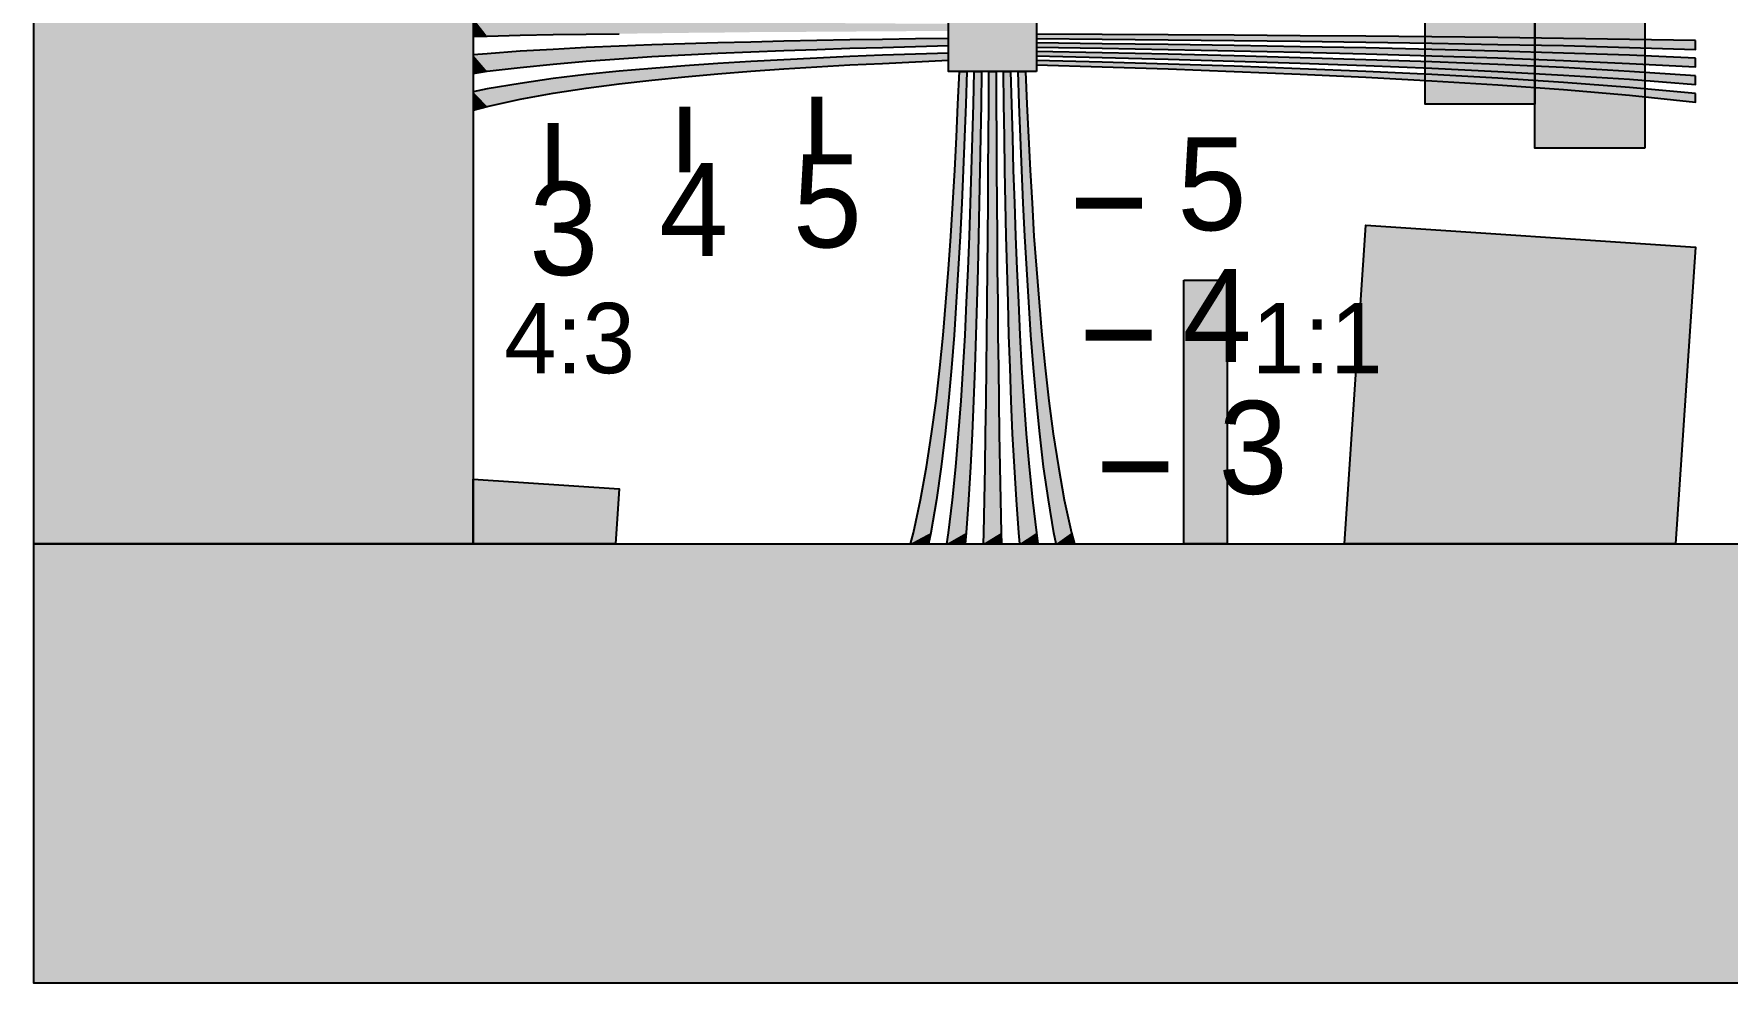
# Model space of a CAD drawing. Header units: millimetres. Extents: x 178 to 1404, y 24 to 984.
# Drawn here: x 177.8 to 486.1, y 24.2 to 197.1 of the extents above; entities that cross this region are included whole.
import ezdxf

# ---------------------------------------------------------------- set-up
doc = ezdxf.new("R2010")
doc.units = ezdxf.units.MM
for name, color, linetype in [('FRAME', 7, 'Continuous'), ('LABELS', 7, 'Continuous'), ('PERIPHERY', 7, 'Continuous'), ('SFR', 7, 'Continuous')]:
    doc.layers.add(name, color=color, linetype=linetype)

msp = doc.modelspace()

# ---------------------------------------------------------------- hatches: boundary and pattern name
at = {"layer": 'FRAME', "true_color": 0x000000}
h = msp.add_hatch(color=7, dxfattribs=at)
h.dxf.hatch_style = 1
h.paths.add_polyline_path([(177.8, 904.25), (257.8, 904.25), (257.8, 104.25), (177.8, 104.25), (177.8, 904.25)])
h = msp.add_hatch(color=7, dxfattribs=at)
h.dxf.hatch_style = 1
h.paths.add_polyline_path([(471.12, 176.25), (451.12, 176.25), (451.12, 208.25), (471.12, 208.25), (471.12, 176.25)])
h = msp.add_hatch(color=7, dxfattribs=at)
h.dxf.hatch_style = 1
h.paths.add_polyline_path([(451.12, 184.25), (431.12, 184.25), (431.12, 200.25), (451.12, 200.25), (451.12, 184.25)])
h = msp.add_hatch(color=7, dxfattribs=at)
h.dxf.hatch_style = 1
h.paths.add_polyline_path([(387.17, 152.23), (395.07, 152.23), (395.07, 104.25), (387.17, 104.25), (387.17, 152.23)])
h = msp.add_hatch(color=7, dxfattribs=at)
h.dxf.hatch_style = 1
h.paths.add_polyline_path([(177.8, 104.25), (1404.44, 104.25), (1404.44, 24.25), (177.8, 24.25), (177.8, 104.25)])
at = {"layer": 'PERIPHERY', "true_color": 0x000000}
h = msp.add_hatch(color=7, dxfattribs=at)
h.dxf.hatch_style = 1
h.paths.add_polyline_path([(360.35, 190.24), (344.35, 190.24), (344.35, 206.24), (360.35, 206.24), (360.35, 190.24)])
h = msp.add_hatch(color=7, dxfattribs=at)
h.dxf.hatch_style = 1
h.paths.add_polyline_path([(257.8, 196.59), (260.35, 196.65), (266.35, 196.81), (272.35, 196.93), (278.35, 197.01), (284.35, 197.09), (290.35, 197.17), (296.35, 197.25), (302.35, 197.3), (308.35, 197.38), (314.35, 197.41), (320.35, 197.45), (326.35, 197.49), (332.35, 197.53), (338.35, 197.57), (344.35, 197.57), (344.35, 198.93), (338.35, 198.93), (332.35, 198.97), (326.35, 199.01), (320.35, 199.05), (314.35, 199.09), (308.35, 199.13), (302.35, 199.21), (296.35, 199.25), (290.35, 199.33), (284.35, 199.41), (278.35, 199.49), (272.35, 199.57), (266.35, 199.69), (260.35, 199.85), (257.8, 199.92), (257.8, 196.59)])
h = msp.add_hatch(color=7, dxfattribs=at)
h.dxf.hatch_style = 1
h.paths.add_polyline_path([(257.8, 189.88), (260.35, 190.25), (266.35, 190.97), (272.35, 191.57), (278.35, 192.09), (284.35, 192.53), (290.35, 192.93), (296.35, 193.25), (302.35, 193.53), (308.35, 193.81), (314.35, 194.05), (320.35, 194.25), (326.35, 194.45), (332.35, 194.61), (338.35, 194.77), (344.35, 194.93), (344.35, 196.25), (338.35, 196.17), (332.35, 196.05), (326.35, 195.97), (320.35, 195.85), (314.35, 195.73), (308.35, 195.57), (302.35, 195.41), (296.35, 195.25), (290.35, 195.05), (284.35, 194.81), (278.35, 194.57), (272.35, 194.25), (266.35, 193.89), (260.35, 193.45), (257.8, 193.23), (257.8, 189.88)])
h = msp.add_hatch(color=7, dxfattribs=at)
h.dxf.hatch_style = 1
h.paths.add_polyline_path([(480.35, 195.84), (468.35, 196.04), (456.35, 196.24), (444.35, 196.4), (432.35, 196.52), (420.35, 196.64), (408.35, 196.72), (396.35, 196.84), (384.35, 196.92), (372.35, 196.96), (360.35, 197.04), (360.35, 196.24), (372.35, 196.12), (384.35, 196), (396.35, 195.88), (408.35, 195.72), (420.35, 195.56), (432.35, 195.4), (444.35, 195.16), (456.35, 194.92), (468.35, 194.6), (480.35, 194.24), (480.35, 195.84)])
h = msp.add_hatch(color=7, dxfattribs=at)
h.dxf.hatch_style = 1
h.paths.add_polyline_path([(480.35, 192.64), (468.35, 193.16), (456.35, 193.56), (444.35, 193.92), (432.35, 194.24), (420.35, 194.52), (408.35, 194.72), (396.35, 194.96), (384.35, 195.12), (372.35, 195.28), (360.35, 195.44), (360.35, 194.64), (372.35, 194.44), (384.35, 194.24), (396.35, 194), (408.35, 193.72), (420.35, 193.44), (432.35, 193.08), (444.35, 192.71), (456.35, 192.23), (468.35, 191.68), (480.35, 191.04), (480.35, 192.64)])
h = msp.add_hatch(color=7, dxfattribs=at)
h.dxf.hatch_style = 1
h.paths.add_polyline_path([(257.8, 183.17), (260.35, 183.85), (266.35, 185.17), (272.35, 186.25), (278.35, 187.17), (284.35, 187.97), (290.35, 188.65), (296.35, 189.25), (302.35, 189.77), (308.35, 190.25), (314.35, 190.69), (320.35, 191.05), (326.35, 191.41), (332.35, 191.69), (338.35, 191.97), (344.35, 192.25), (344.35, 193.57), (338.35, 193.37), (332.35, 193.17), (326.35, 192.93), (320.35, 192.65), (314.35, 192.37), (308.35, 192.01), (302.35, 191.65), (296.35, 191.25), (290.35, 190.77), (284.35, 190.25), (278.35, 189.65), (272.35, 188.93), (266.35, 188.05), (260.35, 187.05), (257.8, 186.52), (257.8, 183.17)])
h = msp.add_hatch(color=7, dxfattribs=at)
h.dxf.hatch_style = 1
h.paths.add_polyline_path([(480.35, 189.44), (468.35, 190.24), (456.35, 190.92), (444.35, 191.48), (432.35, 191.96), (420.35, 192.36), (408.35, 192.71), (396.35, 193.08), (384.35, 193.36), (372.35, 193.6), (360.35, 193.84), (360.35, 193.04), (372.35, 192.76), (384.35, 192.48), (396.35, 192.12), (408.35, 191.72), (420.35, 191.32), (432.35, 190.8), (444.35, 190.24), (456.35, 189.56), (468.35, 188.8), (480.35, 187.84), (480.35, 189.44)])
h = msp.add_hatch(color=7, dxfattribs=at)
h.dxf.hatch_style = 1
h.paths.add_polyline_path([(480.35, 186.23), (468.35, 187.32), (456.35, 188.24), (444.35, 189), (432.35, 189.68), (420.35, 190.24), (408.35, 190.72), (396.35, 191.2), (384.35, 191.56), (372.35, 191.92), (360.35, 192.24), (360.35, 191.44), (372.35, 191.08), (384.35, 190.68), (396.35, 190.24), (408.35, 189.72), (420.35, 189.16), (432.35, 188.52), (444.35, 187.76), (456.35, 186.92), (468.35, 185.88), (480.35, 184.64), (480.35, 186.23)])
h = msp.add_hatch(color=7, dxfattribs=at)
h.dxf.hatch_style = 1
h.paths.add_polyline_path([(337.41, 104.25), (337.95, 106.24), (339.27, 112.24), (340.35, 118.24), (341.27, 124.24), (342.07, 130.24), (342.74, 136.24), (343.35, 142.24), (343.87, 148.24), (344.35, 154.24), (344.79, 160.24), (345.15, 166.24), (345.51, 172.24), (345.79, 178.24), (346.07, 184.24), (346.35, 190.24), (347.67, 190.24), (347.47, 184.24), (347.26, 178.24), (347.02, 172.24), (346.75, 166.24), (346.47, 160.24), (346.11, 154.24), (345.74, 148.24), (345.35, 142.24), (344.87, 136.24), (344.35, 130.24), (343.75, 124.24), (343.03, 118.24), (342.15, 112.24), (341.14, 106.24), (340.73, 104.25), (337.41, 104.25)])
h = msp.add_hatch(color=7, dxfattribs=at)
h.dxf.hatch_style = 1
h.paths.add_polyline_path([(344.05, 104.25), (344.35, 106.24), (345.07, 112.24), (345.67, 118.24), (346.19, 124.24), (346.63, 130.24), (347.03, 136.24), (347.35, 142.24), (347.63, 148.24), (347.91, 154.24), (348.15, 160.24), (348.35, 166.24), (348.55, 172.24), (348.71, 178.24), (348.87, 184.24), (349.03, 190.24), (350.35, 190.24), (350.27, 184.24), (350.15, 178.24), (350.07, 172.24), (349.95, 166.24), (349.83, 160.24), (349.67, 154.24), (349.51, 148.24), (349.35, 142.24), (349.15, 136.24), (348.91, 130.24), (348.67, 124.24), (348.35, 118.24), (347.99, 112.24), (347.55, 106.24), (347.37, 104.25), (344.05, 104.25)])
h = msp.add_hatch(color=7, dxfattribs=at)
h.dxf.hatch_style = 1
h.paths.add_polyline_path([(350.7, 104.25), (350.75, 106.24), (350.91, 112.24), (351.03, 118.24), (351.11, 124.24), (351.19, 130.24), (351.27, 136.24), (351.35, 142.24), (351.39, 148.24), (351.47, 154.24), (351.51, 160.24), (351.55, 166.24), (351.59, 172.24), (351.63, 178.24), (351.67, 184.24), (351.67, 190.24), (353.03, 190.24), (353.03, 184.24), (353.07, 178.24), (353.11, 172.24), (353.15, 166.24), (353.19, 160.24), (353.23, 154.24), (353.31, 148.24), (353.35, 142.24), (353.43, 136.24), (353.51, 130.24), (353.59, 124.24), (353.67, 118.24), (353.79, 112.24), (353.95, 106.24), (354, 104.25), (350.7, 104.25)])
h = msp.add_hatch(color=7, dxfattribs=at)
h.dxf.hatch_style = 1
h.paths.add_polyline_path([(357.32, 104.25), (357.15, 106.24), (356.71, 112.24), (356.35, 118.24), (356.02, 124.24), (355.78, 130.24), (355.55, 136.24), (355.34, 142.24), (355.19, 148.24), (355.03, 154.24), (354.86, 160.24), (354.74, 166.24), (354.63, 172.24), (354.54, 178.24), (354.42, 184.24), (354.34, 190.24), (355.66, 190.24), (355.82, 184.24), (355.98, 178.24), (356.14, 172.24), (356.34, 166.24), (356.55, 160.24), (356.79, 154.24), (357.06, 148.24), (357.34, 142.24), (357.66, 136.24), (358.07, 130.24), (358.51, 124.24), (359.02, 118.24), (359.63, 112.24), (360.35, 106.24), (360.64, 104.25), (357.32, 104.25)])
h = msp.add_hatch(color=7, dxfattribs=at)
h.dxf.hatch_style = 1
h.paths.add_polyline_path([(363.96, 104.25), (363.55, 106.24), (362.55, 112.24), (361.67, 118.24), (360.95, 124.24), (360.35, 130.24), (359.83, 136.24), (359.35, 142.24), (358.95, 148.24), (358.59, 154.24), (358.23, 160.24), (357.95, 166.24), (357.67, 172.24), (357.43, 178.24), (357.23, 184.24), (357.03, 190.24), (358.35, 190.24), (358.63, 184.24), (358.91, 178.24), (359.19, 172.24), (359.55, 166.24), (359.91, 160.24), (360.35, 154.24), (360.83, 148.24), (361.35, 142.24), (361.95, 136.24), (362.63, 130.24), (363.43, 124.24), (364.35, 118.24), (365.43, 112.24), (366.75, 106.24), (367.28, 104.25), (363.96, 104.25)])
at = {"layer": 'SFR', "true_color": 0x000000}
h = msp.add_hatch(color=7, dxfattribs=at)
h.dxf.hatch_style = 1
h.paths.add_polyline_path([(476.75, 104.25), (416.48, 104.25), (420.35, 162.24), (480.35, 158.24), (476.75, 104.25)])
h = msp.add_hatch(color=7, dxfattribs=at)
h.dxf.hatch_style = 1
h.paths.add_polyline_path([(283.68, 104.25), (257.8, 104.25), (257.8, 116.01), (284.35, 114.24), (283.68, 104.25)])

# ---------------------------------------------------------------- linework, layer by layer
at = {"layer": 'FRAME', "color": 250}
for points in [[(177.8, 904.25), (257.8, 904.25), (257.8, 104.25), (177.8, 104.25), (177.8, 904.25)], [(471.12, 176.25), (451.12, 176.25), (451.12, 208.25), (471.12, 208.25), (471.12, 176.25)], [(451.12, 184.25), (431.12, 184.25), (431.12, 200.25), (451.12, 200.25), (451.12, 184.25)], [(387.17, 152.23), (395.07, 152.23), (395.07, 104.25), (387.17, 104.25), (387.17, 152.23)], [(177.8, 104.25), (1404.44, 104.25), (1404.44, 24.25), (177.8, 24.25), (177.8, 104.25)]]:
    msp.add_lwpolyline(points, close=True, dxfattribs=at)
at = {"layer": 'FRAME', "color": 250, "true_color": 0x000000}
for points in [[(177.8, 904.25), (177.8, 104.25), (257.8, 104.25)], [(257.8, 104.25), (257.8, 904.25), (177.8, 904.25)], [(471.12, 176.25), (471.12, 208.25), (451.12, 208.25)], [(451.12, 208.25), (451.12, 176.25), (471.12, 176.25)], [(451.12, 184.25), (451.12, 200.25), (431.12, 200.25)], [(431.12, 200.25), (431.12, 184.25), (451.12, 184.25)], [(387.17, 152.23), (387.17, 104.25), (395.07, 104.25)], [(395.07, 104.25), (395.07, 152.23), (387.17, 152.23)], [(177.8, 104.25), (177.8, 24.25), (1404.44, 24.25)], [(1404.44, 24.25), (1404.44, 104.25), (177.8, 104.25)]]:
    msp.add_solid(points, dxfattribs=at)
at = {"layer": 'PERIPHERY', "color": 250}
for points in [[(360.35, 190.24), (344.35, 190.24), (344.35, 206.24), (360.35, 206.24), (360.35, 190.24)], [(257.8, 189.88), (260.35, 190.25), (266.35, 190.97), (272.35, 191.57), (278.35, 192.09), (284.35, 192.53), (290.35, 192.93), (296.35, 193.25), (302.35, 193.53), (308.35, 193.81), (314.35, 194.05), (320.35, 194.25), (326.35, 194.45), (332.35, 194.61), (338.35, 194.77), (344.35, 194.93), (344.35, 196.25), (338.35, 196.17), (332.35, 196.05), (326.35, 195.97), (320.35, 195.85), (314.35, 195.73), (308.35, 195.57), (302.35, 195.41), (296.35, 195.25), (290.35, 195.05), (284.35, 194.81), (278.35, 194.57), (272.35, 194.25), (266.35, 193.89), (260.35, 193.45), (257.8, 193.23), (257.8, 189.88)], [(480.35, 195.84), (468.35, 196.04), (456.35, 196.24), (444.35, 196.4), (432.35, 196.52), (420.35, 196.64), (408.35, 196.72), (396.35, 196.84), (384.35, 196.92), (372.35, 196.96), (360.35, 197.04), (360.35, 196.24), (372.35, 196.12), (384.35, 196), (396.35, 195.88), (408.35, 195.72), (420.35, 195.56), (432.35, 195.4), (444.35, 195.16), (456.35, 194.92), (468.35, 194.6), (480.35, 194.24), (480.35, 195.84)], [(480.35, 192.64), (468.35, 193.16), (456.35, 193.56), (444.35, 193.92), (432.35, 194.24), (420.35, 194.52), (408.35, 194.72), (396.35, 194.96), (384.35, 195.12), (372.35, 195.28), (360.35, 195.44), (360.35, 194.64), (372.35, 194.44), (384.35, 194.24), (396.35, 194), (408.35, 193.72), (420.35, 193.44), (432.35, 193.08), (444.35, 192.71), (456.35, 192.23), (468.35, 191.68), (480.35, 191.04), (480.35, 192.64)], [(257.8, 183.17), (260.35, 183.85), (266.35, 185.17), (272.35, 186.25), (278.35, 187.17), (284.35, 187.97), (290.35, 188.65), (296.35, 189.25), (302.35, 189.77), (308.35, 190.25), (314.35, 190.69), (320.35, 191.05), (326.35, 191.41), (332.35, 191.69), (338.35, 191.97), (344.35, 192.25), (344.35, 193.57), (338.35, 193.37), (332.35, 193.17), (326.35, 192.93), (320.35, 192.65), (314.35, 192.37), (308.35, 192.01), (302.35, 191.65), (296.35, 191.25), (290.35, 190.77), (284.35, 190.25), (278.35, 189.65), (272.35, 188.93), (266.35, 188.05), (260.35, 187.05), (257.8, 186.52), (257.8, 183.17)], [(480.35, 189.44), (468.35, 190.24), (456.35, 190.92), (444.35, 191.48), (432.35, 191.96), (420.35, 192.36), (408.35, 192.71), (396.35, 193.08), (384.35, 193.36), (372.35, 193.6), (360.35, 193.84), (360.35, 193.04), (372.35, 192.76), (384.35, 192.48), (396.35, 192.12), (408.35, 191.72), (420.35, 191.32), (432.35, 190.8), (444.35, 190.24), (456.35, 189.56), (468.35, 188.8), (480.35, 187.84), (480.35, 189.44)], [(480.35, 186.23), (468.35, 187.32), (456.35, 188.24), (444.35, 189), (432.35, 189.68), (420.35, 190.24), (408.35, 190.72), (396.35, 191.2), (384.35, 191.56), (372.35, 191.92), (360.35, 192.24), (360.35, 191.44), (372.35, 191.08), (384.35, 190.68), (396.35, 190.24), (408.35, 189.72), (420.35, 189.16), (432.35, 188.52), (444.35, 187.76), (456.35, 186.92), (468.35, 185.88), (480.35, 184.64), (480.35, 186.23)], [(337.41, 104.25), (337.95, 106.24), (339.27, 112.24), (340.35, 118.24), (341.27, 124.24), (342.07, 130.24), (342.74, 136.24), (343.35, 142.24), (343.87, 148.24), (344.35, 154.24), (344.79, 160.24), (345.15, 166.24), (345.51, 172.24), (345.79, 178.24), (346.07, 184.24), (346.35, 190.24), (347.67, 190.24), (347.47, 184.24), (347.26, 178.24), (347.02, 172.24), (346.75, 166.24), (346.47, 160.24), (346.11, 154.24), (345.74, 148.24), (345.35, 142.24), (344.87, 136.24), (344.35, 130.24), (343.75, 124.24), (343.03, 118.24), (342.15, 112.24), (341.14, 106.24), (340.73, 104.25), (337.41, 104.25)], [(344.05, 104.25), (344.35, 106.24), (345.07, 112.24), (345.67, 118.24), (346.19, 124.24), (346.63, 130.24), (347.03, 136.24), (347.35, 142.24), (347.63, 148.24), (347.91, 154.24), (348.15, 160.24), (348.35, 166.24), (348.55, 172.24), (348.71, 178.24), (348.87, 184.24), (349.03, 190.24), (350.35, 190.24), (350.27, 184.24), (350.15, 178.24), (350.07, 172.24), (349.95, 166.24), (349.83, 160.24), (349.67, 154.24), (349.51, 148.24), (349.35, 142.24), (349.15, 136.24), (348.91, 130.24), (348.67, 124.24), (348.35, 118.24), (347.99, 112.24), (347.55, 106.24), (347.37, 104.25), (344.05, 104.25)], [(350.7, 104.25), (350.75, 106.24), (350.91, 112.24), (351.03, 118.24), (351.11, 124.24), (351.19, 130.24), (351.27, 136.24), (351.35, 142.24), (351.39, 148.24), (351.47, 154.24), (351.51, 160.24), (351.55, 166.24), (351.59, 172.24), (351.63, 178.24), (351.67, 184.24), (351.67, 190.24), (353.03, 190.24), (353.03, 184.24), (353.07, 178.24), (353.11, 172.24), (353.15, 166.24), (353.19, 160.24), (353.23, 154.24), (353.31, 148.24), (353.35, 142.24), (353.43, 136.24), (353.51, 130.24), (353.59, 124.24), (353.67, 118.24), (353.79, 112.24), (353.95, 106.24), (354, 104.25), (350.7, 104.25)], [(357.32, 104.25), (357.15, 106.24), (356.71, 112.24), (356.35, 118.24), (356.02, 124.24), (355.78, 130.24), (355.55, 136.24), (355.34, 142.24), (355.19, 148.24), (355.03, 154.24), (354.86, 160.24), (354.74, 166.24), (354.63, 172.24), (354.54, 178.24), (354.42, 184.24), (354.34, 190.24), (355.66, 190.24), (355.82, 184.24), (355.98, 178.24), (356.14, 172.24), (356.34, 166.24), (356.55, 160.24), (356.79, 154.24), (357.06, 148.24), (357.34, 142.24), (357.66, 136.24), (358.07, 130.24), (358.51, 124.24), (359.02, 118.24), (359.63, 112.24), (360.35, 106.24), (360.64, 104.25), (357.32, 104.25)], [(363.96, 104.25), (363.55, 106.24), (362.55, 112.24), (361.67, 118.24), (360.95, 124.24), (360.35, 130.24), (359.83, 136.24), (359.35, 142.24), (358.95, 148.24), (358.59, 154.24), (358.23, 160.24), (357.95, 166.24), (357.67, 172.24), (357.43, 178.24), (357.23, 184.24), (357.03, 190.24), (358.35, 190.24), (358.63, 184.24), (358.91, 178.24), (359.19, 172.24), (359.55, 166.24), (359.91, 160.24), (360.35, 154.24), (360.83, 148.24), (361.35, 142.24), (361.95, 136.24), (362.63, 130.24), (363.43, 124.24), (364.35, 118.24), (365.43, 112.24), (366.75, 106.24), (367.28, 104.25), (363.96, 104.25)]]:
    msp.add_lwpolyline(points, close=True, dxfattribs=at)
msp.add_lwpolyline([(257.8, 199.92), (257.8, 196.59), (257.8, 196.59), (260.35, 196.65), (266.35, 196.81), (272.35, 196.93), (278.35, 197.01), (284.35, 197.09)], dxfattribs=at)
at = {"layer": 'PERIPHERY', "color": 250, "lineweight": 35, "const_width": 2}
for points in [[(320.35, 173.64), (320.35, 185.64)], [(296.35, 171.84), (296.35, 183.84)], [(272.35, 168.84), (272.35, 180.84)], [(379.55, 166.24), (367.55, 166.24)], [(381.35, 142.24), (369.35, 142.24)], [(384.35, 118.24), (372.35, 118.24)]]:
    msp.add_lwpolyline(points, dxfattribs=at)
at = {"layer": 'PERIPHERY', "color": 250, "true_color": 0x000000}
for points in [[(360.35, 190.24), (360.35, 206.24), (344.35, 206.24)], [(344.35, 206.24), (344.35, 190.24), (360.35, 190.24)], [(257.8, 199.92), (257.8, 196.59), (260.35, 196.65)], [(257.8, 199.92), (260.35, 196.65), (266.35, 196.81)], [(257.8, 199.92), (266.35, 196.81), (272.35, 196.93)], [(257.8, 199.92), (272.35, 196.93), (278.35, 197.01)], [(257.8, 199.92), (278.35, 197.01), (284.35, 197.09)], [(257.8, 193.23), (344.35, 194.93), (344.35, 196.25)], [(257.8, 193.23), (344.35, 196.25), (338.35, 196.17)], [(257.8, 193.23), (338.35, 196.17), (332.35, 196.05)], [(257.8, 193.23), (332.35, 196.05), (326.35, 195.97)], [(257.8, 193.23), (326.35, 195.97), (320.35, 195.85)], [(257.8, 193.23), (320.35, 195.85), (314.35, 195.73)], [(257.8, 193.23), (314.35, 195.73), (308.35, 195.57)], [(257.8, 193.23), (308.35, 195.57), (302.35, 195.41)], [(257.8, 193.23), (302.35, 195.41), (296.35, 195.25)], [(257.8, 193.23), (296.35, 195.25), (290.35, 195.05)], [(257.8, 193.23), (290.35, 195.05), (284.35, 194.81)], [(257.8, 193.23), (338.35, 194.77), (344.35, 194.93)], [(257.8, 193.23), (284.35, 194.81), (278.35, 194.57)], [(257.8, 193.23), (332.35, 194.61), (338.35, 194.77)], [(257.8, 193.23), (326.35, 194.45), (332.35, 194.61)], [(257.8, 193.23), (278.35, 194.57), (272.35, 194.25)], [(257.8, 193.23), (320.35, 194.25), (326.35, 194.45)], [(257.8, 193.23), (314.35, 194.05), (320.35, 194.25)], [(257.8, 193.23), (272.35, 194.25), (266.35, 193.89)], [(372.35, 196.96), (360.35, 197.04), (360.35, 196.24)], [(396.35, 196.84), (372.35, 196.96), (360.35, 196.24)], [(396.35, 196.84), (360.35, 196.24), (372.35, 196.12)], [(420.35, 194.52), (372.35, 195.28), (360.35, 195.44)], [(420.35, 194.52), (360.35, 195.44), (360.35, 194.64)], [(420.35, 194.52), (360.35, 194.64), (372.35, 194.44)], [(396.35, 196.84), (384.35, 196.92), (372.35, 196.96)], [(396.35, 196.84), (372.35, 196.12), (384.35, 196)], [(420.35, 194.52), (384.35, 195.12), (372.35, 195.28)], [(420.35, 194.52), (372.35, 194.44), (384.35, 194.24)], [(396.35, 196.84), (384.35, 196), (396.35, 195.88)], [(408.35, 194.72), (396.35, 194.96), (384.35, 195.12)], [(420.35, 194.52), (408.35, 194.72), (384.35, 195.12)], [(420.35, 194.52), (384.35, 194.24), (396.35, 194)], [(480.35, 194.24), (408.35, 196.72), (396.35, 196.84)], [(396.35, 196.84), (396.35, 195.88), (408.35, 195.72)], [(396.35, 196.84), (408.35, 195.72), (420.35, 195.56)], [(396.35, 196.84), (420.35, 195.56), (432.35, 195.4)], [(396.35, 196.84), (432.35, 195.4), (444.35, 195.16)], [(396.35, 196.84), (444.35, 195.16), (456.35, 194.92)], [(396.35, 196.84), (456.35, 194.92), (468.35, 194.6)], [(396.35, 196.84), (468.35, 194.6), (480.35, 194.24)], [(420.35, 194.52), (396.35, 194), (408.35, 193.72)], [(480.35, 194.24), (420.35, 196.64), (408.35, 196.72)], [(420.35, 194.52), (408.35, 193.72), (420.35, 193.44)], [(480.35, 194.24), (432.35, 196.52), (420.35, 196.64)], [(480.35, 191.04), (432.35, 194.24), (420.35, 194.52)], [(420.35, 194.52), (420.35, 193.44), (432.35, 193.08)], [(420.35, 194.52), (432.35, 193.08), (444.35, 192.71)], [(420.35, 194.52), (444.35, 192.71), (456.35, 192.23)], [(420.35, 194.52), (456.35, 192.23), (468.35, 191.68)], [(420.35, 194.52), (468.35, 191.68), (480.35, 191.04)], [(480.35, 194.24), (444.35, 196.4), (432.35, 196.52)], [(480.35, 194.24), (456.35, 196.24), (444.35, 196.4)], [(480.35, 194.24), (468.35, 196.04), (456.35, 196.24)], [(480.35, 194.24), (480.35, 195.84), (468.35, 196.04)], [(257.8, 193.23), (308.35, 193.81), (314.35, 194.05)], [(266.35, 193.89), (260.35, 193.45), (257.8, 193.23)], [(257.8, 193.23), (302.35, 193.53), (308.35, 193.81)], [(257.8, 186.52), (308.35, 190.25), (344.35, 193.57)], [(257.8, 186.52), (344.35, 193.57), (338.35, 193.37)], [(257.8, 193.23), (296.35, 193.25), (302.35, 193.53)], [(257.8, 186.52), (338.35, 193.37), (332.35, 193.17)], [(257.8, 193.23), (290.35, 192.93), (296.35, 193.25)], [(257.8, 193.23), (257.8, 189.88), (260.35, 190.25)], [(257.8, 193.23), (260.35, 190.25), (266.35, 190.97)], [(257.8, 193.23), (266.35, 190.97), (272.35, 191.57)], [(257.8, 193.23), (272.35, 191.57), (278.35, 192.09)], [(257.8, 193.23), (278.35, 192.09), (284.35, 192.53)], [(257.8, 193.23), (284.35, 192.53), (290.35, 192.93)], [(257.8, 186.52), (332.35, 193.17), (326.35, 192.93)], [(257.8, 186.52), (326.35, 192.93), (320.35, 192.65)], [(257.8, 186.52), (320.35, 192.65), (314.35, 192.37)], [(257.8, 186.52), (314.35, 192.37), (308.35, 192.01)], [(257.8, 186.52), (308.35, 192.01), (302.35, 191.65)], [(257.8, 186.52), (302.35, 191.65), (296.35, 191.25)], [(257.8, 186.52), (296.35, 191.25), (290.35, 190.77)], [(308.35, 190.25), (314.35, 190.69), (344.35, 193.57)], [(314.35, 190.69), (320.35, 191.05), (344.35, 193.57)], [(320.35, 191.05), (326.35, 191.41), (344.35, 193.57)], [(326.35, 191.41), (332.35, 191.69), (344.35, 193.57)], [(332.35, 191.69), (338.35, 191.97), (344.35, 193.57)], [(338.35, 191.97), (344.35, 192.25), (344.35, 193.57)], [(432.35, 191.96), (372.35, 193.6), (360.35, 193.84)], [(432.35, 191.96), (360.35, 193.84), (360.35, 193.04)], [(432.35, 191.96), (360.35, 193.04), (372.35, 192.76)], [(432.35, 189.68), (372.35, 191.92), (360.35, 192.24)], [(432.35, 189.68), (360.35, 192.24), (360.35, 191.44)], [(432.35, 189.68), (360.35, 191.44), (372.35, 191.08)], [(432.35, 191.96), (384.35, 193.36), (372.35, 193.6)], [(432.35, 191.96), (372.35, 192.76), (384.35, 192.48)], [(432.35, 189.68), (384.35, 191.56), (372.35, 191.92)], [(432.35, 191.96), (396.35, 193.08), (384.35, 193.36)], [(432.35, 191.96), (384.35, 192.48), (396.35, 192.12)], [(432.35, 189.68), (396.35, 191.2), (384.35, 191.56)], [(432.35, 191.96), (408.35, 192.71), (396.35, 193.08)], [(432.35, 191.96), (396.35, 192.12), (408.35, 191.72)], [(432.35, 189.68), (408.35, 190.72), (396.35, 191.2)], [(432.35, 191.96), (420.35, 192.36), (408.35, 192.71)], [(432.35, 191.96), (408.35, 191.72), (420.35, 191.32)], [(432.35, 191.96), (420.35, 191.32), (432.35, 190.8)], [(480.35, 191.04), (444.35, 193.92), (432.35, 194.24)], [(480.35, 187.84), (444.35, 191.48), (432.35, 191.96)], [(432.35, 191.96), (432.35, 190.8), (444.35, 190.24)], [(432.35, 191.96), (444.35, 190.24), (456.35, 189.56)], [(432.35, 191.96), (456.35, 189.56), (468.35, 188.8)], [(432.35, 191.96), (468.35, 188.8), (480.35, 187.84)], [(480.35, 191.04), (456.35, 193.56), (444.35, 193.92)], [(480.35, 187.84), (456.35, 190.92), (444.35, 191.48)], [(480.35, 191.04), (468.35, 193.16), (456.35, 193.56)], [(480.35, 191.04), (480.35, 192.64), (468.35, 193.16)], [(257.8, 186.52), (290.35, 190.77), (284.35, 190.25)], [(257.8, 186.52), (302.35, 189.77), (308.35, 190.25)], [(257.8, 186.52), (284.35, 190.25), (278.35, 189.65)], [(257.8, 186.52), (296.35, 189.25), (302.35, 189.77)], [(257.8, 186.52), (278.35, 189.65), (272.35, 188.93)], [(257.8, 186.52), (290.35, 188.65), (296.35, 189.25)], [(257.8, 186.52), (272.35, 188.93), (266.35, 188.05)], [(257.8, 186.52), (284.35, 187.97), (290.35, 188.65)], [(343.75, 124.24), (347.47, 184.24), (347.67, 190.24)], [(343.75, 124.24), (347.67, 190.24), (346.35, 190.24)], [(343.75, 124.24), (346.35, 190.24), (346.07, 184.24)], [(349.15, 136.24), (349.03, 190.24), (348.87, 184.24)], [(349.15, 136.24), (350.35, 190.24), (349.03, 190.24)], [(349.15, 136.24), (350.27, 184.24), (350.35, 190.24)], [(350.7, 104.25), (353.03, 184.24), (353.03, 190.24)], [(353.03, 190.24), (350.75, 106.24), (350.7, 104.25)], [(353.03, 190.24), (350.91, 112.24), (350.75, 106.24)], [(353.03, 190.24), (351.03, 118.24), (350.91, 112.24)], [(353.03, 190.24), (351.11, 124.24), (351.03, 118.24)], [(353.03, 190.24), (351.19, 130.24), (351.11, 124.24)], [(353.03, 190.24), (351.27, 136.24), (351.19, 130.24)], [(353.03, 190.24), (351.35, 142.24), (351.27, 136.24)], [(353.03, 190.24), (351.39, 148.24), (351.35, 142.24)], [(353.03, 190.24), (351.47, 154.24), (351.39, 148.24)], [(353.03, 190.24), (351.51, 160.24), (351.47, 154.24)], [(353.03, 190.24), (351.55, 166.24), (351.51, 160.24)], [(353.03, 190.24), (351.59, 172.24), (351.55, 166.24)], [(353.03, 190.24), (351.63, 178.24), (351.59, 172.24)], [(353.03, 190.24), (351.67, 184.24), (351.63, 178.24)], [(353.03, 190.24), (351.67, 190.24), (351.67, 184.24)], [(357.32, 104.25), (355.66, 190.24), (354.34, 190.24)], [(357.32, 104.25), (354.34, 190.24), (354.42, 184.24)], [(357.32, 104.25), (355.82, 184.24), (355.66, 190.24)], [(358.63, 184.24), (358.35, 190.24), (357.03, 190.24)], [(358.91, 178.24), (358.63, 184.24), (357.03, 190.24)], [(359.19, 172.24), (358.91, 178.24), (357.03, 190.24)], [(359.91, 160.24), (359.19, 172.24), (357.03, 190.24)], [(363.96, 104.25), (359.91, 160.24), (357.03, 190.24)], [(363.96, 104.25), (357.03, 190.24), (357.23, 184.24)], [(432.35, 189.68), (372.35, 191.08), (384.35, 190.68)], [(432.35, 189.68), (384.35, 190.68), (396.35, 190.24)], [(432.35, 189.68), (396.35, 190.24), (408.35, 189.72)], [(432.35, 189.68), (420.35, 190.24), (408.35, 190.72)], [(432.35, 189.68), (408.35, 189.72), (420.35, 189.16)], [(432.35, 189.68), (420.35, 189.16), (432.35, 188.52)], [(480.35, 184.64), (444.35, 189), (432.35, 189.68)], [(432.35, 189.68), (432.35, 188.52), (444.35, 187.76)], [(432.35, 189.68), (444.35, 187.76), (456.35, 186.92)], [(432.35, 189.68), (456.35, 186.92), (468.35, 185.88)], [(432.35, 189.68), (468.35, 185.88), (480.35, 184.64)], [(480.35, 184.64), (456.35, 188.24), (444.35, 189)], [(480.35, 187.84), (468.35, 190.24), (456.35, 190.92)], [(480.35, 184.64), (468.35, 187.32), (456.35, 188.24)], [(480.35, 187.84), (480.35, 189.44), (468.35, 190.24)], [(266.35, 188.05), (260.35, 187.05), (257.8, 186.52)], [(257.8, 186.52), (278.35, 187.17), (284.35, 187.97)], [(257.8, 186.52), (272.35, 186.25), (278.35, 187.17)], [(257.8, 186.52), (257.8, 183.17), (260.35, 183.85)], [(257.8, 186.52), (260.35, 183.85), (266.35, 185.17)], [(257.8, 186.52), (266.35, 185.17), (272.35, 186.25)], [(480.35, 184.64), (480.35, 186.23), (468.35, 187.32)], [(343.75, 124.24), (347.26, 178.24), (347.47, 184.24)], [(343.75, 124.24), (346.07, 184.24), (345.79, 178.24)], [(349.15, 136.24), (348.87, 184.24), (348.71, 178.24)], [(349.15, 136.24), (350.15, 178.24), (350.27, 184.24)], [(350.7, 104.25), (353.07, 178.24), (353.03, 184.24)], [(357.32, 104.25), (354.42, 184.24), (354.54, 178.24)], [(357.32, 104.25), (355.98, 178.24), (355.82, 184.24)], [(363.96, 104.25), (357.23, 184.24), (357.43, 178.24)], [(343.75, 124.24), (347.02, 172.24), (347.26, 178.24)], [(343.75, 124.24), (345.79, 178.24), (345.51, 172.24)], [(349.15, 136.24), (348.71, 178.24), (348.55, 172.24)], [(349.15, 136.24), (350.07, 172.24), (350.15, 178.24)], [(350.7, 104.25), (353.11, 172.24), (353.07, 178.24)], [(357.32, 104.25), (354.54, 178.24), (354.63, 172.24)], [(357.32, 104.25), (356.14, 172.24), (355.98, 178.24)], [(363.96, 104.25), (357.43, 178.24), (357.67, 172.24)], [(343.75, 124.24), (346.75, 166.24), (347.02, 172.24)], [(343.75, 124.24), (345.51, 172.24), (345.15, 166.24)], [(349.15, 136.24), (348.55, 172.24), (348.35, 166.24)], [(349.15, 136.24), (349.95, 166.24), (350.07, 172.24)], [(350.7, 104.25), (353.15, 166.24), (353.11, 172.24)], [(357.32, 104.25), (354.63, 172.24), (354.74, 166.24)], [(357.32, 104.25), (356.34, 166.24), (356.14, 172.24)], [(363.96, 104.25), (357.67, 172.24), (357.95, 166.24)], [(359.91, 160.24), (359.55, 166.24), (359.19, 172.24)], [(343.75, 124.24), (346.47, 160.24), (346.75, 166.24)], [(343.75, 124.24), (345.15, 166.24), (344.79, 160.24)], [(349.15, 136.24), (348.35, 166.24), (348.15, 160.24)], [(349.15, 136.24), (349.83, 160.24), (349.95, 166.24)], [(350.7, 104.25), (353.19, 160.24), (353.15, 166.24)], [(357.32, 104.25), (354.74, 166.24), (354.86, 160.24)], [(357.32, 104.25), (356.55, 160.24), (356.34, 166.24)], [(363.96, 104.25), (357.95, 166.24), (358.23, 160.24)], [(343.75, 124.24), (346.11, 154.24), (346.47, 160.24)], [(343.75, 124.24), (344.79, 160.24), (344.35, 154.24)], [(349.15, 136.24), (348.15, 160.24), (347.91, 154.24)], [(349.15, 136.24), (349.67, 154.24), (349.83, 160.24)], [(350.7, 104.25), (353.23, 154.24), (353.19, 160.24)], [(357.32, 104.25), (354.86, 160.24), (355.03, 154.24)], [(357.32, 104.25), (356.79, 154.24), (356.55, 160.24)], [(363.96, 104.25), (358.23, 160.24), (358.59, 154.24)], [(363.96, 104.25), (360.35, 154.24), (359.91, 160.24)], [(343.75, 124.24), (345.74, 148.24), (346.11, 154.24)], [(343.75, 124.24), (344.35, 154.24), (343.87, 148.24)], [(349.15, 136.24), (347.91, 154.24), (347.63, 148.24)], [(349.15, 136.24), (349.51, 148.24), (349.67, 154.24)], [(350.7, 104.25), (353.31, 148.24), (353.23, 154.24)], [(357.32, 104.25), (355.03, 154.24), (355.19, 148.24)], [(357.32, 104.25), (357.06, 148.24), (356.79, 154.24)], [(363.96, 104.25), (358.59, 154.24), (358.95, 148.24)], [(363.96, 104.25), (360.83, 148.24), (360.35, 154.24)], [(343.75, 124.24), (343.87, 148.24), (343.35, 142.24)], [(343.75, 124.24), (345.35, 142.24), (345.74, 148.24)], [(349.15, 136.24), (347.63, 148.24), (347.35, 142.24)], [(349.15, 136.24), (349.35, 142.24), (349.51, 148.24)], [(350.7, 104.25), (353.35, 142.24), (353.31, 148.24)], [(357.32, 104.25), (355.19, 148.24), (355.34, 142.24)], [(357.32, 104.25), (357.34, 142.24), (357.06, 148.24)], [(363.96, 104.25), (358.95, 148.24), (359.35, 142.24)], [(363.96, 104.25), (361.35, 142.24), (360.83, 148.24)], [(343.75, 124.24), (343.35, 142.24), (342.74, 136.24)], [(343.75, 124.24), (344.87, 136.24), (345.35, 142.24)], [(349.15, 136.24), (347.35, 142.24), (347.03, 136.24)], [(350.7, 104.25), (353.43, 136.24), (353.35, 142.24)], [(357.32, 104.25), (355.34, 142.24), (355.55, 136.24)], [(357.32, 104.25), (357.66, 136.24), (357.34, 142.24)], [(363.96, 104.25), (359.35, 142.24), (359.83, 136.24)], [(363.96, 104.25), (361.95, 136.24), (361.35, 142.24)], [(343.75, 124.24), (342.74, 136.24), (342.07, 130.24)], [(343.75, 124.24), (344.35, 130.24), (344.87, 136.24)], [(344.05, 104.25), (348.91, 130.24), (349.15, 136.24)], [(349.15, 136.24), (344.35, 106.24), (344.05, 104.25)], [(349.15, 136.24), (345.07, 112.24), (344.35, 106.24)], [(349.15, 136.24), (345.67, 118.24), (345.07, 112.24)], [(349.15, 136.24), (346.19, 124.24), (345.67, 118.24)], [(349.15, 136.24), (346.63, 130.24), (346.19, 124.24)], [(349.15, 136.24), (347.03, 136.24), (346.63, 130.24)], [(350.7, 104.25), (353.51, 130.24), (353.43, 136.24)], [(357.32, 104.25), (355.55, 136.24), (355.78, 130.24)], [(357.32, 104.25), (358.07, 130.24), (357.66, 136.24)], [(363.96, 104.25), (359.83, 136.24), (360.35, 130.24)], [(363.96, 104.25), (362.63, 130.24), (361.95, 136.24)], [(343.75, 124.24), (342.07, 130.24), (341.27, 124.24)], [(344.05, 104.25), (348.67, 124.24), (348.91, 130.24)], [(350.7, 104.25), (353.59, 124.24), (353.51, 130.24)], [(357.32, 104.25), (355.78, 130.24), (356.02, 124.24)], [(357.32, 104.25), (358.51, 124.24), (358.07, 130.24)], [(363.96, 104.25), (360.35, 130.24), (360.95, 124.24)], [(363.96, 104.25), (363.43, 124.24), (362.63, 130.24)], [(337.41, 104.25), (343.03, 118.24), (343.75, 124.24)], [(343.75, 124.24), (337.95, 106.24), (337.41, 104.25)], [(343.75, 124.24), (339.27, 112.24), (337.95, 106.24)], [(343.75, 124.24), (340.35, 118.24), (339.27, 112.24)], [(343.75, 124.24), (341.27, 124.24), (340.35, 118.24)], [(344.05, 104.25), (348.35, 118.24), (348.67, 124.24)], [(350.7, 104.25), (353.67, 118.24), (353.59, 124.24)], [(357.32, 104.25), (356.02, 124.24), (356.35, 118.24)], [(357.32, 104.25), (359.02, 118.24), (358.51, 124.24)], [(363.96, 104.25), (360.95, 124.24), (361.67, 118.24)], [(363.96, 104.25), (364.35, 118.24), (363.43, 124.24)], [(337.41, 104.25), (342.15, 112.24), (343.03, 118.24)], [(344.05, 104.25), (347.99, 112.24), (348.35, 118.24)], [(350.7, 104.25), (353.79, 112.24), (353.67, 118.24)], [(357.32, 104.25), (356.35, 118.24), (356.71, 112.24)], [(357.32, 104.25), (359.63, 112.24), (359.02, 118.24)], [(363.96, 104.25), (361.67, 118.24), (362.55, 112.24)], [(363.96, 104.25), (365.43, 112.24), (364.35, 118.24)], [(337.41, 104.25), (341.14, 106.24), (342.15, 112.24)], [(344.05, 104.25), (347.55, 106.24), (347.99, 112.24)], [(350.7, 104.25), (353.95, 106.24), (353.79, 112.24)], [(356.71, 112.24), (357.15, 106.24), (357.32, 104.25)], [(357.32, 104.25), (360.35, 106.24), (359.63, 112.24)], [(362.55, 112.24), (363.55, 106.24), (363.96, 104.25)], [(363.96, 104.25), (366.75, 106.24), (365.43, 112.24)], [(337.41, 104.25), (340.73, 104.25), (341.14, 106.24)], [(344.05, 104.25), (347.37, 104.25), (347.55, 106.24)], [(350.7, 104.25), (354, 104.25), (353.95, 106.24)], [(357.32, 104.25), (360.64, 104.25), (360.35, 106.24)], [(363.96, 104.25), (367.28, 104.25), (366.75, 106.24)]]:
    msp.add_solid(points, dxfattribs=at)
at = {"layer": 'SFR', "color": 250}
for points in [[(476.75, 104.25), (416.48, 104.25), (420.35, 162.24), (480.35, 158.24), (476.75, 104.25)], [(283.68, 104.25), (257.8, 104.25), (257.8, 116.01), (284.35, 114.24), (283.68, 104.25)]]:
    msp.add_lwpolyline(points, close=True, dxfattribs=at)
at = {"layer": 'SFR', "color": 250, "true_color": 0x000000}
for points in [[(420.35, 162.24), (416.48, 104.25), (476.75, 104.25)], [(476.75, 104.25), (480.35, 158.24), (420.35, 162.24)], [(283.68, 104.25), (284.35, 114.24), (257.8, 116.01)], [(257.8, 116.01), (257.8, 104.25), (283.68, 104.25)]]:
    msp.add_solid(points, dxfattribs=at)

# ---------------------------------------------------------------- texts
at = {"layer": 'LABELS', "color": 250}
for s, height, p in [('5', 16.93, (386.02, 161.32)), ('4', 16.93, (291.67, 156.6)), ('5', 16.93, (316, 158.2)), ('3', 16.93, (268, 153.17)), ('4', 16.93, (386.94, 137.32)), ('4:3', 12.8, (263.45, 135.29)), ('1:1', 12.8, (399.59, 135.29)), ('3', 16.93, (393.51, 113.32))]:
    msp.add_text(s, height=height, dxfattribs=at).set_placement(p)

doc.saveas('drawing.dxf')
